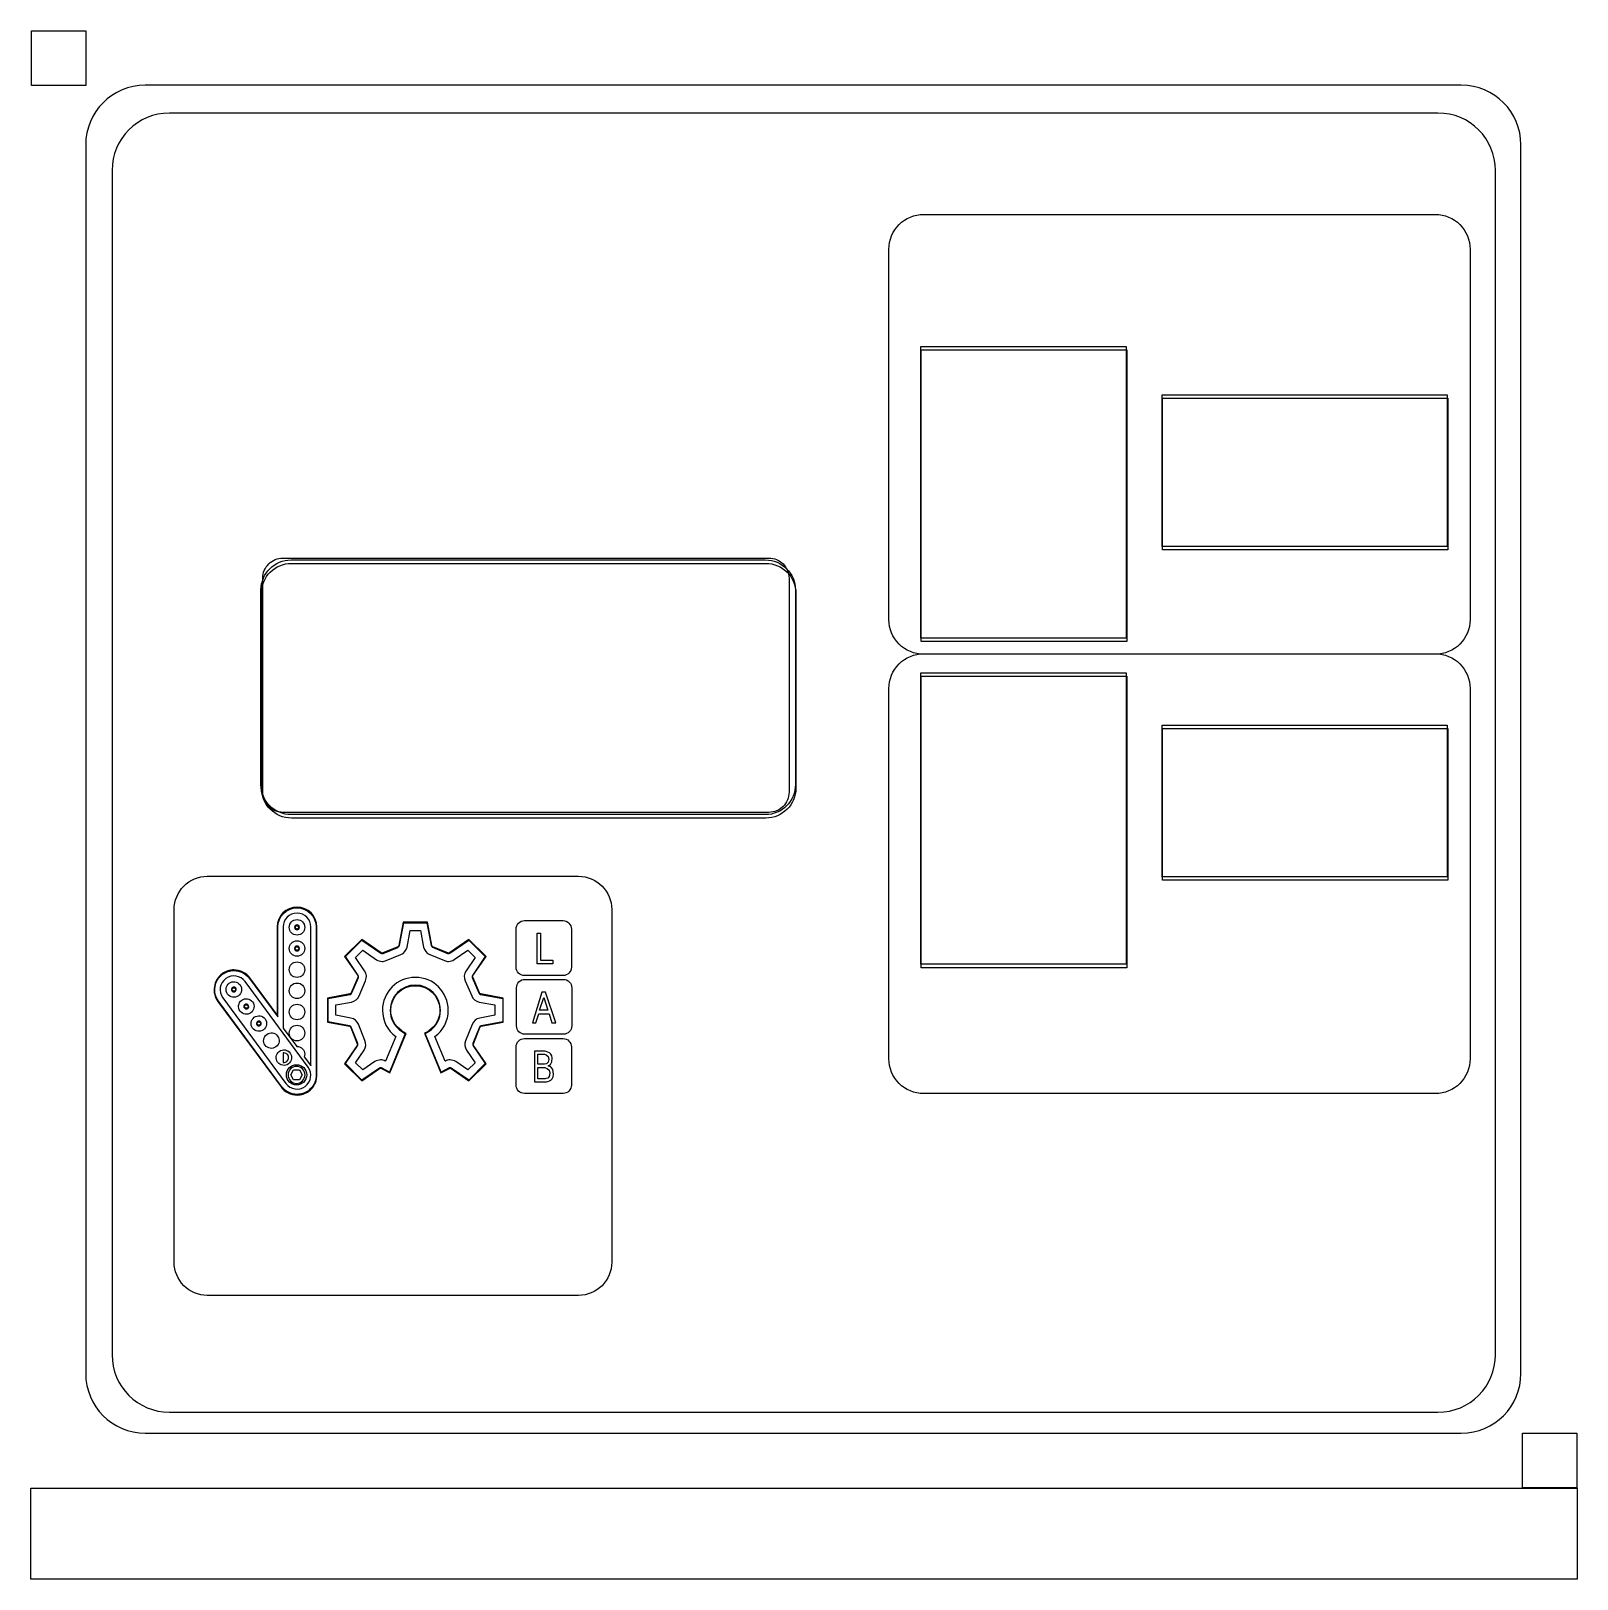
# Model space of a CAD drawing. Extents: x 0 to 85, y 5.7 to 90.8.
import ezdxf

# ---------------------------------------------------------------- set-up
doc = ezdxf.new("R2010")
doc.units = 0
doc.layers.add('fav', color=7, linetype='CONTINUOUS')

msp = doc.modelspace()

# ---------------------------------------------------------------- linework, layer by layer
at = {"layer": 'fav', "color": 7}
for points in [[(0.021209, 90.822868), (3.021214, 90.822868), (3.021214, 87.822863), (0.021209, 87.822863)], [(48.946526, 73.277305), (60.242049, 73.277305), (60.242049, 57.243529), (48.946526, 57.243529)], [(62.212646, 70.623198), (77.89254, 70.623198), (77.89254, 62.284401), (62.212646, 62.284401)], [(14.325739, 61.54081)], [(48.946526, 55.336322), (60.242049, 55.336322), (60.242049, 39.301995), (48.946526, 39.301995)], [(62.212646, 52.449051), (77.89254, 52.449051), (77.89254, 44.110254), (62.212646, 44.110254)], [(27.133611, 41.88833)], [(28.697663, 39.509775), (27.833188, 39.509775), (27.833188, 41.19875), (28.018075, 41.19875), (28.018075, 39.709654), (28.697663, 39.709654)], [(27.153603, 38.66029)], [(28.086882, 37.958518), (27.569947, 36.269204), (27.75545, 36.269204), (27.92364, 36.763879), (28.482622, 36.771295), (28.638444, 36.2692), (28.848681, 36.2692), (28.284752, 37.958514), (28.086882, 37.958514)], [(28.190764, 37.669133), (28.415841, 36.961749), (27.963214, 36.961749)], [(27.133616, 35.402269)], [(14.755136, 33.136245), (14.442205, 33.136245), (14.28569, 33.407128), (14.442205, 33.678309), (14.755136, 33.678309), (14.911651, 33.407128)], [(81.998146, 13.698914), (84.998151, 13.698914), (84.998151, 10.69891), (81.998146, 10.69891)], [(-0.000048, 10.676431), (85.000087, 10.676431), (85.000087, 5.676422), (-0.000048, 5.676422)]]:
    msp.add_lwpolyline(points, close=True, dxfattribs=at)
at = {"layer": 'fav', "color": 1}
for points in [[(78.637391, 87.835396), (6.285858, 87.835396)], [(3.007224, 84.556764), (3.007224, 16.98207)], [(81.916025, 16.98207), (81.916025, 84.556764)], [(49.077173, 80.729689), (77.209502, 80.729689)], [(47.167329, 58.448641), (47.167329, 78.819845)], [(79.119345, 78.819845), (79.119345, 58.448641)], [(13.849614, 61.831764), (40.571081, 61.831764)], [(14.300539, 61.729797), (40.372513, 61.729797)], [(12.745329, 48.948701), (12.745329, 60.727479)], [(41.675366, 60.727479), (41.675366, 48.948701)], [(12.645789, 49.374288), (12.645789, 60.075047)], [(42.027267, 60.075047), (42.027267, 49.374288)], [(49.077173, 56.568308), (77.209502, 56.568308)], [(77.209502, 56.538798), (49.077173, 56.538798)], [(47.167329, 34.287261), (47.167329, 54.658465)], [(79.119345, 54.658465), (79.119345, 34.287261)], [(40.571081, 47.844416), (13.849614, 47.844416)], [(40.372513, 47.719538), (14.300539, 47.719538)], [(9.691981, 44.326521), (30.109506, 44.326521)], [(7.872291, 23.097248), (7.872291, 42.506832)], [(31.929195, 42.506832), (31.929195, 23.097248)], [(77.209502, 32.377418), (49.077173, 32.377418)], [(30.109506, 21.277559), (9.691981, 21.277559)], [(6.285858, 13.703986), (78.637391, 13.703986)]]:
    msp.add_lwpolyline(points, dxfattribs=at)
at = {"layer": 'fav', "color": 7}
for points in [[(77.355657, 86.307504), (7.617992, 86.307504)], [(4.457868, 83.147383), (4.457868, 18.014026)], [(80.51578, 18.014026), (80.51578, 83.147383)], [(14.325739, 61.54081), (40.397713, 61.54081)], [(12.670988, 49.185301), (12.670988, 59.886059)], [(42.052467, 59.886059), (42.052467, 49.185301)], [(40.397713, 47.53055), (14.325739, 47.53055)], [(22.034234, 40.518868), (21.795998, 41.799481), (20.467797, 41.799481), (20.229858, 40.52055)], [(20.259539, 40.514811), (20.492926, 41.769207), (21.77077, 41.769207), (22.004355, 40.513327)], [(27.133611, 41.88833), (29.252318, 41.88833)], [(12.008821, 38.714908), (13.571894, 36.593446), (13.571894, 41.539797)], [(13.535585, 41.539797), (13.535585, 36.703957), (12.038106, 38.736377)], [(13.865889, 41.539837), (13.865889, 35.97722), (14.609979, 34.967491)], [(15.385727, 33.91235), (15.385727, 41.539837)], [(15.679505, 41.539797), (15.679505, 33.345512)], [(15.712747, 33.317118), (15.715814, 33.31504), (15.715814, 41.539797)], [(20.680072, 40.434555), (20.848657, 41.341195), (21.415059, 41.341195), (21.583644, 40.43505)], [(26.67389, 39.329878), (26.67389, 41.428609)], [(29.712039, 41.428609), (29.712039, 39.329878)], [(19.254063, 40.120358), (18.184972, 40.853861), (17.245882, 39.914969), (17.967019, 38.863983)], [(17.99195, 38.881), (17.28506, 39.911308), (18.188534, 40.814584), (19.236947, 40.095228)], [(18.345801, 39.121689), (17.839155, 39.860238), (18.239644, 40.260529), (18.994814, 39.742308)], [(20.164759, 40.448525), (19.344193, 40.112542)], [(19.356659, 40.08484), (20.176335, 40.420427)], [(19.529953, 39.693533), (20.338449, 40.024272)], [(21.933082, 40.021304), (22.739402, 39.691059)], [(22.082019, 40.422604), (22.901596, 40.087116)], [(22.913072, 40.115213), (22.092704, 40.450998)], [(24.296282, 38.86339), (25.017814, 39.91487), (24.078724, 40.853861), (23.009237, 40.120061)], [(23.026551, 40.095228), (24.075261, 40.814584), (24.978735, 39.911308), (24.27135, 38.880505)], [(23.270188, 39.743396), (24.024072, 40.260529), (24.424462, 39.860139), (23.91841, 39.122579)], [(15.238077, 33.836486), (11.771991, 38.540842)], [(17.971372, 38.767324), (17.608578, 37.920738)], [(17.636972, 37.909954), (17.999272, 38.755353)], [(18.035937, 37.755101), (18.392597, 38.58655)], [(23.874482, 38.578932), (24.231044, 37.746691)], [(24.261951, 38.760695), (24.624548, 37.915395)], [(24.652447, 37.927366), (24.289455, 38.773656)], [(29.252318, 38.870157), (27.133611, 38.870157)], [(27.153603, 38.66029), (29.27231, 38.66029)], [(13.776491, 32.762686), (10.310603, 37.466646)], [(10.547275, 37.641029), (14.013361, 32.936772)], [(17.538828, 37.862564), (16.300163, 37.632144), (16.300163, 36.303844), (17.510731, 36.078668)], [(17.516271, 36.108448), (16.330536, 36.329073), (16.330536, 37.607015), (17.544468, 37.832785)], [(24.718734, 37.832883), (25.93316, 37.607015), (25.933061, 36.329073), (24.748612, 36.108646)], [(24.754152, 36.078866), (25.963434, 36.303844), (25.963533, 37.632144), (24.724175, 37.862663)], [(26.693882, 36.101839), (26.693882, 38.200569)], [(29.732031, 38.200569), (29.732031, 36.101839)], [(10.281318, 37.445078), (13.747207, 32.741118)], [(17.593797, 36.529297), (16.758489, 36.684724), (16.75839, 37.251423), (17.622587, 37.411994)], [(24.640832, 37.412093), (25.505227, 37.251423), (25.505128, 36.684724), (24.670315, 36.529594)], [(17.578106, 36.020198), (17.941098, 35.113162)], [(17.968899, 35.125331), (17.606302, 36.031476)], [(18.361433, 35.295875), (18.004574, 36.187873)], [(19.262473, 33.75993), (19.722718, 33.514275), (20.552782, 35.520181), (20.619365, 35.682137), (20.470072, 35.773256)], [(20.376183, 35.805707), (20.387363, 35.798485), (20.394288, 35.792054)], [(20.413976, 35.815106), (20.403885, 35.823812), (20.392804, 35.831034)], [(21.79956, 35.777016), (21.6379, 35.696186), (22.540978, 33.514275), (23.00429, 33.761711)], [(21.87109, 35.831232), (21.859712, 35.823911), (21.849621, 35.815106)], [(21.869408, 35.792054), (21.8794, 35.800859), (21.887513, 35.805806)], [(24.255283, 36.178078), (23.898029, 35.285883)], [(24.657097, 36.030487), (24.294402, 35.124342)], [(24.322499, 35.113162), (24.685591, 36.020297)], [(17.932787, 35.022538), (17.245684, 34.02102), (18.185071, 33.081929), (19.170067, 33.757952)], [(19.152853, 33.782883), (18.188732, 33.121009), (17.284961, 34.024581), (17.957818, 35.005323)], [(20.454144, 35.747335), (20.581473, 35.66977), (20.524783, 35.531756), (19.707482, 33.556718), (19.276917, 33.786742)], [(20.052527, 35.509971), (19.492556, 34.156739), (19.478507, 34.164258)], [(22.989549, 33.788127), (22.556214, 33.556718), (21.676782, 35.681741), (21.813114, 35.749908)], [(22.782637, 34.162774), (22.771259, 34.156739), (22.210991, 35.509872)], [(23.093431, 33.75815), (24.078724, 33.081929), (25.017913, 34.021119), (24.330315, 35.02323)], [(24.305285, 35.006115), (24.978735, 34.02468), (24.075261, 33.121009), (23.110646, 33.783081)], [(26.673894, 32.843818), (26.673894, 34.942548)], [(27.133616, 35.402269), (29.252322, 35.402269)], [(29.27231, 35.642118), (27.153603, 35.642118)], [(29.712044, 34.942548), (29.712044, 32.843818)], [(13.865889, 34.61176), (13.865889, 34.095716)], [(15.027682, 34.400692), (15.371085, 33.934412)], [(17.839056, 34.07581), (18.310778, 34.763309)], [(18.910818, 34.135863), (18.239743, 33.675222), (17.839056, 34.07581)], [(23.952542, 34.763605), (24.424462, 34.075711), (24.024072, 33.675222), (23.3527, 34.135962)], [(27.683722, 34.713453), (27.683722, 33.024139), (28.272385, 33.024139)], [(28.190764, 34.713453), (27.683722, 34.713453)], [(27.869225, 34.547737), (28.190764, 34.547737)], [(28.190764, 33.998648), (27.869225, 33.998648), (27.869225, 34.547737)], [(15.679505, 33.345512), (15.676438, 33.319492)], [(27.869225, 33.803251), (28.242705, 33.803251)], [(28.272385, 33.194801), (27.869225, 33.194801), (27.869225, 33.803251)], [(29.252322, 32.384097), (27.133616, 32.384097)], [(7.617992, 14.853902), (77.355657, 14.853902)]]:
    msp.add_lwpolyline(points, dxfattribs=at)
at = {"layer": 'fav', "color": 1}
for points in [[(49.077173, 80.729689)], [(48.921326, 73.466293), (60.216849, 73.466293), (60.216849, 57.432517), (48.921326, 57.432517)], [(62.187446, 70.812186), (77.867341, 70.812186), (77.867341, 62.473389), (62.187446, 62.473389)], [(13.849614, 61.831764)], [(14.300539, 61.729797)], [(49.077173, 56.568308)], [(48.921326, 55.525309), (60.216849, 55.525309), (60.216849, 39.490983), (48.921326, 39.490983)], [(62.187446, 52.638039), (77.867341, 52.638039), (77.867341, 44.299242), (62.187446, 44.299242)], [(9.691981, 44.326521)]]:
    msp.add_lwpolyline(points, close=True, dxfattribs=at)
for points in [[(6.285858, 87.835396), (4.469563, 87.835396), (3.007224, 86.373058), (3.007224, 84.556764)], [(81.916025, 84.556764), (81.916025, 86.373058), (80.453686, 87.835396), (78.637391, 87.835396)], [(47.167329, 78.819845), (47.167329, 79.326367), (47.368544, 79.812143), (47.726709, 80.170308)], [(47.726709, 80.170308), (48.084875, 80.528473), (48.570651, 80.729689), (49.077173, 80.729689)], [(77.209502, 80.729689), (77.716024, 80.729689), (78.2018, 80.528473), (78.559965, 80.170308)], [(78.559965, 80.170308), (78.91813, 79.812143), (79.119345, 79.326367), (79.119345, 78.819845)], [(12.645789, 60.075047), (12.645789, 60.991788), (13.38381, 61.729797), (14.300539, 61.729797)], [(12.745329, 60.727479), (12.745329, 61.020354), (12.861673, 61.301233), (13.068766, 61.508327)], [(13.068766, 61.508327), (13.27586, 61.71542), (13.556739, 61.831764), (13.849614, 61.831764)], [(40.372513, 61.729797), (41.289255, 61.729797), (42.027267, 60.991788), (42.027267, 60.075047)], [(40.571081, 61.831764), (40.863956, 61.831764), (41.144835, 61.71542), (41.351929, 61.508327)], [(41.351929, 61.508327), (41.559022, 61.301233), (41.675366, 61.020354), (41.675366, 60.727479)], [(47.726709, 57.098178), (47.368544, 57.456343), (47.167329, 57.942119), (47.167329, 58.448641)], [(79.119345, 58.448641), (79.119345, 57.942119), (78.91813, 57.456343), (78.559965, 57.098178)], [(49.077173, 56.538798), (48.570651, 56.538798), (48.084875, 56.740013), (47.726709, 57.098178)], [(78.559965, 57.098178), (78.2018, 56.740013), (77.716024, 56.538798), (77.209502, 56.538798)], [(47.726709, 56.008928), (48.084875, 56.367093), (48.570651, 56.568308), (49.077173, 56.568308)], [(77.209502, 56.568308), (77.716024, 56.568308), (78.2018, 56.367093), (78.559965, 56.008928)], [(47.167329, 54.658465), (47.167329, 55.164987), (47.368544, 55.650763), (47.726709, 56.008928)], [(78.559965, 56.008928), (78.91813, 55.650763), (79.119345, 55.164987), (79.119345, 54.658465)], [(14.300539, 47.719538), (13.383801, 47.719538), (12.645789, 48.457547), (12.645789, 49.374288)], [(13.068766, 48.167853), (12.861673, 48.374947), (12.745329, 48.655826), (12.745329, 48.948701)], [(42.027267, 49.374288), (42.027267, 48.457547), (41.289255, 47.719538), (40.372513, 47.719538)], [(41.675366, 48.948701), (41.675366, 48.655826), (41.559022, 48.374947), (41.351929, 48.167853)], [(13.849614, 47.844416), (13.556739, 47.844416), (13.27586, 47.96076), (13.068766, 48.167853)], [(41.351929, 48.167853), (41.144835, 47.96076), (40.863956, 47.844416), (40.571081, 47.844416)], [(8.405266, 43.793547), (8.746524, 44.134805), (9.209369, 44.326521), (9.691981, 44.326521)], [(30.109506, 44.326521), (30.592118, 44.326521), (31.054963, 44.134805), (31.396221, 43.793547)], [(7.872291, 42.506832), (7.872291, 42.989444), (8.064008, 43.452289), (8.405266, 43.793547)], [(31.396221, 43.793547), (31.737479, 43.452289), (31.929195, 42.989444), (31.929195, 42.506832)], [(47.726709, 32.936798), (47.368544, 33.294963), (47.167329, 33.780739), (47.167329, 34.287261)], [(79.119345, 34.287261), (79.119345, 33.780739), (78.91813, 33.294963), (78.559965, 32.936798)], [(49.077173, 32.377418), (48.570651, 32.377418), (48.084875, 32.578633), (47.726709, 32.936798)], [(78.559965, 32.936798), (78.2018, 32.578633), (77.716024, 32.377418), (77.209502, 32.377418)], [(8.405266, 21.810534), (8.064008, 22.151792), (7.872291, 22.614637), (7.872291, 23.097248)], [(31.929195, 23.097248), (31.929195, 22.614637), (31.737479, 22.151792), (31.396221, 21.810534)], [(9.691981, 21.277559), (9.209369, 21.277559), (8.746524, 21.469276), (8.405266, 21.810534)], [(31.396221, 21.810534), (31.054963, 21.469276), (30.592118, 21.277559), (30.109506, 21.277559)], [(3.007224, 16.98207), (3.007224, 15.165772), (4.469563, 13.703986), (6.285858, 13.703986)], [(78.637391, 13.703986), (80.453686, 13.703986), (81.916025, 15.165772), (81.916025, 16.98207)]]:
    msp.add_open_spline(points, degree=3, dxfattribs=at)
at = {"layer": 'fav', "color": 7}
for points in [[(7.617992, 86.307504), (5.867316, 86.307504), (4.457868, 84.898058), (4.457868, 83.147383)], [(80.51578, 83.147383), (80.51578, 84.898058), (79.106332, 86.307504), (77.355657, 86.307504)], [(12.670988, 59.886059), (12.670988, 60.8028), (13.409009, 61.54081), (14.325739, 61.54081)], [(40.397713, 61.54081), (41.314454, 61.54081), (42.052467, 60.8028), (42.052467, 59.886059)], [(14.325739, 47.53055), (13.409001, 47.53055), (12.670988, 48.26856), (12.670988, 49.185301)], [(42.052467, 49.185301), (42.052467, 48.26856), (41.314454, 47.53055), (40.397713, 47.53055)], [(14.625749, 42.629862), (14.02462, 42.629862), (13.535585, 42.140926), (13.535585, 41.539797)], [(13.571894, 41.539797), (13.571894, 42.120842), (14.044704, 42.593553), (14.625749, 42.593553)], [(15.715814, 41.539797), (15.715814, 42.140926), (15.226877, 42.629862), (14.625749, 42.629862)], [(14.625749, 42.593553), (15.206794, 42.593553), (15.679505, 42.120842), (15.679505, 41.539797)], [(14.625808, 42.299558), (14.206126, 42.299558), (13.865889, 41.95942), (13.865889, 41.539837)], [(14.199498, 41.520544), (14.199498, 41.756108), (14.390343, 41.946855), (14.625808, 41.946855)], [(15.385727, 41.539837), (15.385727, 41.95942), (15.04549, 42.299558), (14.625808, 42.299558)], [(14.625808, 41.946855), (14.861273, 41.946855), (15.052119, 41.756108), (15.052119, 41.520544)], [(26.67389, 41.428609), (26.67389, 41.550534), (26.722324, 41.667466), (26.808539, 41.753681)], [(26.808539, 41.753681), (26.894753, 41.839895), (27.011685, 41.88833), (27.133611, 41.88833)], [(29.252318, 41.88833), (29.374243, 41.88833), (29.491175, 41.839895), (29.57739, 41.753681)], [(29.57739, 41.753681), (29.663604, 41.667466), (29.712039, 41.550534), (29.712039, 41.428609)], [(14.625808, 41.094333), (14.390343, 41.094333), (14.199498, 41.285079), (14.199498, 41.520544)], [(14.625808, 41.652939), (14.552794, 41.652939), (14.493334, 41.593578), (14.493334, 41.520564)], [(14.493334, 41.520564), (14.493334, 41.44755), (14.552794, 41.388189), (14.625808, 41.388189)], [(14.529742, 41.520564), (14.529742, 41.573494), (14.572878, 41.61663), (14.625808, 41.61663)], [(14.625808, 41.424498), (14.572878, 41.424498), (14.529742, 41.467535), (14.529742, 41.520564)], [(14.758183, 41.520564), (14.758183, 41.593578), (14.698822, 41.652939), (14.625808, 41.652939)], [(14.625808, 41.61663), (14.678738, 41.61663), (14.721874, 41.573494), (14.721874, 41.520564)], [(14.721874, 41.520564), (14.721874, 41.467535), (14.678738, 41.424498), (14.625808, 41.424498)], [(14.625808, 41.388189), (14.698822, 41.388189), (14.758183, 41.44755), (14.758183, 41.520564)], [(15.052119, 41.520544), (15.052119, 41.285079), (14.861273, 41.094333), (14.625808, 41.094333)], [(14.199498, 40.357366), (14.199498, 40.592831), (14.390343, 40.783776), (14.625808, 40.783776)], [(14.625808, 39.931056), (14.390343, 39.931056), (14.199498, 40.122), (14.199498, 40.357366)], [(14.625808, 40.489781), (14.552794, 40.489781), (14.493334, 40.43042), (14.493334, 40.357406)], [(14.493334, 40.357406), (14.493334, 40.284392), (14.552794, 40.225031), (14.625808, 40.225031)], [(14.529742, 40.357406), (14.529742, 40.410336), (14.572878, 40.453472), (14.625808, 40.453472)], [(14.625808, 40.26134), (14.572878, 40.26134), (14.529742, 40.304377), (14.529742, 40.357406)], [(14.625808, 40.783776), (14.861273, 40.783776), (15.052119, 40.592831), (15.052119, 40.357366)], [(14.758183, 40.357406), (14.758183, 40.43042), (14.698822, 40.489781), (14.625808, 40.489781)], [(14.625808, 40.453472), (14.678738, 40.453472), (14.721874, 40.410336), (14.721874, 40.357406)], [(14.721874, 40.357406), (14.721874, 40.304377), (14.678738, 40.26134), (14.625808, 40.26134)], [(14.625808, 40.225031), (14.698822, 40.225031), (14.758183, 40.284392), (14.758183, 40.357406)], [(15.052119, 40.357366), (15.052119, 40.122), (14.861273, 39.931056), (14.625808, 39.931056)], [(19.236947, 40.095228), (19.255448, 40.082565), (19.281369, 40.075244), (19.307587, 40.075244)], [(19.307587, 40.105419), (19.287602, 40.105419), (19.267716, 40.110959), (19.254063, 40.120358)], [(19.344193, 40.112542), (19.334102, 40.107991), (19.321042, 40.105419), (19.307587, 40.105419)], [(19.307587, 40.075244), (19.325593, 40.075244), (19.342709, 40.078607), (19.356659, 40.08484)], [(20.229858, 40.52055), (20.224318, 40.491661), (20.198496, 40.461189), (20.164759, 40.448525)], [(20.176335, 40.420427), (20.217986, 40.436158), (20.251723, 40.474149), (20.259539, 40.514811)], [(20.338449, 40.024272), (20.509013, 40.087986), (20.644653, 40.249745), (20.680072, 40.434555)], [(21.583644, 40.43505), (21.619063, 40.249151), (21.756187, 40.086997), (21.933082, 40.021304)], [(22.004355, 40.513327), (22.011577, 40.475336), (22.044918, 40.436356), (22.082019, 40.422604)], [(22.092704, 40.450998), (22.065101, 40.461189), (22.039477, 40.491463), (22.034234, 40.518868)], [(22.901596, 40.087116), (22.920196, 40.078904), (22.937312, 40.075244), (22.95601, 40.075244)], [(22.95601, 40.105419), (22.942555, 40.105419), (22.929496, 40.10809), (22.913072, 40.115213)], [(23.009237, 40.120061), (22.99598, 40.110959), (22.975995, 40.105419), (22.95601, 40.105419)], [(22.95601, 40.075244), (22.982525, 40.075244), (23.008248, 40.082565), (23.026551, 40.095228)], [(11.15897, 39.181188), (10.925583, 39.181188), (10.702583, 39.107977), (10.514112, 38.969468)], [(12.038106, 38.736377), (11.833508, 39.014879), (11.504847, 39.181188), (11.15897, 39.181188)], [(14.199498, 39.194287), (14.199498, 39.429752), (14.390343, 39.620697), (14.625808, 39.620697)], [(14.625808, 38.767977), (14.390343, 38.767977), (14.199498, 38.95902), (14.199498, 39.194287)], [(14.625808, 39.620697), (14.861273, 39.620697), (15.052119, 39.429752), (15.052119, 39.194287)], [(15.052119, 39.194287), (15.052119, 38.95902), (14.861273, 38.767977), (14.625808, 38.767977)], [(18.994814, 39.742308), (19.084647, 39.680869), (19.195652, 39.647231), (19.307646, 39.647231)], [(19.307646, 39.647231), (19.384816, 39.647231), (19.46149, 39.663259), (19.529953, 39.693533)], [(22.739402, 39.691059), (22.80272, 39.662962), (22.8789, 39.647231), (22.95607, 39.647231)], [(22.95607, 39.647231), (23.069152, 39.647231), (23.180751, 39.681364), (23.270188, 39.743396)], [(26.808539, 39.004806), (26.722324, 39.091021), (26.67389, 39.207953), (26.67389, 39.329878)], [(29.712039, 39.329878), (29.712039, 39.207953), (29.663604, 39.091021), (29.57739, 39.004806)], [(10.514112, 38.969468), (10.279439, 38.797024), (10.125991, 38.543652), (10.081965, 38.255751)], [(10.117878, 38.250211), (10.16042, 38.528515), (10.308822, 38.773576), (10.535581, 38.940183)], [(10.709726, 38.703293), (10.371567, 38.454769), (10.298751, 37.979188), (10.547275, 37.641029)], [(10.535581, 38.940183), (10.717819, 39.074042), (10.933399, 39.14478), (11.15897, 39.14478)], [(10.807375, 37.850375), (10.667976, 38.040132), (10.708737, 38.30696), (10.898494, 38.446359)], [(11.771991, 38.540842), (11.523565, 38.879002), (11.047886, 38.951818), (10.709726, 38.703293)], [(10.898494, 38.446359), (11.088251, 38.585758), (11.355079, 38.544997), (11.494478, 38.35524)], [(11.15897, 39.14478), (11.49337, 39.14478), (11.81105, 38.98411), (12.008821, 38.714908)], [(11.494478, 38.35524), (11.633878, 38.165483), (11.593116, 37.898655), (11.403359, 37.759256)], [(14.199498, 38.031307), (14.199498, 38.266674), (14.390343, 38.457519), (14.625808, 38.457519)], [(14.625808, 38.457519), (14.861273, 38.457519), (15.052119, 38.266674), (15.052119, 38.031307)], [(17.967019, 38.863983), (17.983739, 38.839348), (17.986806, 38.800368), (17.971372, 38.767324)], [(17.999272, 38.755353), (18.018069, 38.795817), (18.015398, 38.84667), (17.99195, 38.881)], [(18.392597, 38.58655), (18.470459, 38.752662), (18.452849, 38.964481), (18.345801, 39.121689)], [(21.131808, 38.769777), (20.134446, 38.769777), (19.32308, 37.958313), (19.32308, 36.961049)], [(21.131848, 38.341805), (20.370445, 38.341805), (19.751112, 37.722472), (19.751112, 36.961069)], [(22.940438, 36.961049), (22.940438, 37.958313), (22.129073, 38.769777), (21.131808, 38.769777)], [(22.512584, 36.961069), (22.512584, 37.722472), (21.893053, 38.341805), (21.131848, 38.341805)], [(23.91841, 39.122579), (23.810472, 38.96557), (23.793257, 38.752167), (23.874482, 38.578932)], [(24.27135, 38.880505), (24.248793, 38.847659), (24.244934, 38.797301), (24.261951, 38.760695)], [(24.289455, 38.773656), (24.276989, 38.80017), (24.279858, 38.839546), (24.296282, 38.86339)], [(26.693882, 38.200569), (26.693882, 38.322495), (26.742316, 38.439427), (26.828531, 38.525641)], [(27.133611, 38.870157), (27.011685, 38.870157), (26.894753, 38.918592), (26.808539, 39.004806)], [(26.828531, 38.525641), (26.914745, 38.611856), (27.031677, 38.66029), (27.153603, 38.66029)], [(29.57739, 39.004806), (29.491175, 38.918592), (29.374243, 38.870157), (29.252318, 38.870157)], [(29.27231, 38.66029), (29.394235, 38.66029), (29.511167, 38.611856), (29.597382, 38.525641)], [(29.597382, 38.525641), (29.683596, 38.439427), (29.732031, 38.322495), (29.732031, 38.200569)], [(10.081965, 38.255751), (10.037939, 37.967949), (10.108677, 37.680148), (10.281318, 37.445078)], [(10.310603, 37.466646), (10.143799, 37.693702), (10.075336, 37.972006), (10.117878, 38.250211)], [(11.403359, 37.759256), (11.213602, 37.619857), (10.946775, 37.660618), (10.807375, 37.850375)], [(11.072363, 38.209489), (11.013595, 38.166255), (11.00103, 38.083248), (11.044166, 38.024382)], [(11.073451, 38.045851), (11.042088, 38.088591), (11.051289, 38.148842), (11.09393, 38.180204)], [(11.044166, 38.024382), (11.079981, 37.975607), (11.130932, 37.970363), (11.151214, 37.970363)], [(11.150521, 38.235212), (11.121929, 38.235212), (11.095612, 38.226506), (11.072363, 38.209489)], [(11.151214, 38.006673), (11.136472, 38.006673), (11.099372, 38.010531), (11.073451, 38.045851)], [(11.09393, 38.180204), (11.110749, 38.192571), (11.129844, 38.198903), (11.150521, 38.198903)], [(11.25747, 38.181095), (11.221754, 38.229969), (11.170803, 38.235212), (11.150521, 38.235212)], [(11.150521, 38.198903), (11.165262, 38.198903), (11.202264, 38.195045), (11.228284, 38.159626)], [(11.207706, 38.02547), (11.190887, 38.013004), (11.171792, 38.006673), (11.151214, 38.006673)], [(11.151214, 37.970363), (11.179707, 37.970363), (11.206024, 37.97907), (11.229273, 37.996185)], [(11.245795, 38.088294), (11.243025, 38.070387), (11.23422, 38.044861), (11.207706, 38.02547)], [(11.228284, 38.159626), (11.247774, 38.13321), (11.248566, 38.106201), (11.245795, 38.088294)], [(11.229273, 37.996185), (11.26578, 38.022997), (11.277949, 38.058119), (11.281709, 38.082852)], [(11.281709, 38.082852), (11.285468, 38.107586), (11.28438, 38.144687), (11.25747, 38.181095)], [(11.496061, 36.913066), (11.356563, 37.102823), (11.397423, 37.36965), (11.58718, 37.50905)], [(11.58718, 37.50905), (11.776938, 37.648449), (12.043765, 37.607688), (12.183164, 37.417931)], [(14.625808, 37.604997), (14.390343, 37.604997), (14.199498, 37.795743), (14.199498, 38.031307)], [(15.052119, 38.031307), (15.052119, 37.795743), (14.861273, 37.604997), (14.625808, 37.604997)], [(17.608578, 37.920738), (17.59809, 37.893432), (17.567421, 37.867807), (17.538828, 37.862564)], [(17.544468, 37.832785), (17.583547, 37.840106), (17.622428, 37.872556), (17.636972, 37.909954)], [(17.622587, 37.411994), (17.806012, 37.445929), (17.968364, 37.580679), (18.035937, 37.755101)], [(19.781287, 36.961069), (19.781287, 37.705752), (20.387066, 38.311531), (21.131848, 38.311531)], [(21.131848, 38.311531), (21.876333, 38.311531), (22.482112, 37.705752), (22.482112, 36.961069)], [(24.231044, 37.746691), (24.296935, 37.5787), (24.458495, 37.44583), (24.640832, 37.412093)], [(24.624548, 37.915395), (24.640971, 37.873744), (24.678764, 37.840205), (24.718734, 37.832883)], [(24.724175, 37.862663), (24.696078, 37.867807), (24.665705, 37.893531), (24.652447, 37.927366)], [(12.091946, 36.821947), (11.902288, 36.682547), (11.635461, 36.723308), (11.496061, 36.913066)], [(11.708712, 37.185453), (11.703271, 37.15043), (11.711878, 37.115506), (11.732852, 37.087013)], [(11.761049, 37.27212), (11.732654, 37.251245), (11.714054, 37.220476), (11.708712, 37.185453)], [(11.762137, 37.108581), (11.730774, 37.151222), (11.739975, 37.211572), (11.782616, 37.242836)], [(11.732852, 37.087013), (11.768568, 37.038337), (11.819618, 37.032995), (11.839801, 37.032995)], [(11.839207, 37.297942), (11.810615, 37.297942), (11.784298, 37.289236), (11.761049, 37.27212)], [(11.839801, 37.069403), (11.825059, 37.069403), (11.788058, 37.073162), (11.762137, 37.108581)], [(11.782616, 37.242836), (11.799435, 37.255301), (11.81853, 37.261534), (11.839207, 37.261534)], [(11.946156, 37.243924), (11.910341, 37.2926), (11.85939, 37.297942), (11.839207, 37.297942)], [(11.839207, 37.261534), (11.85385, 37.261534), (11.89095, 37.257676), (11.916871, 37.222356)], [(11.896392, 37.088101), (11.879573, 37.075734), (11.860478, 37.069403), (11.839801, 37.069403)], [(11.839801, 37.032995), (11.868393, 37.032995), (11.89471, 37.041701), (11.917959, 37.058817)], [(11.916871, 37.222356), (11.948233, 37.179715), (11.939032, 37.119365), (11.896392, 37.088101)], [(11.917959, 37.058817), (11.946354, 37.079692), (11.964953, 37.110461), (11.970296, 37.145484)], [(11.970296, 37.145484), (11.975737, 37.180507), (11.96713, 37.215431), (11.946156, 37.243924)], [(12.183164, 37.417931), (12.322564, 37.228173), (12.281703, 36.961346), (12.091946, 36.821947)], [(12.275767, 36.57174), (12.465525, 36.711139), (12.732352, 36.670378), (12.871751, 36.480621)], [(14.199498, 36.868129), (14.199498, 37.103595), (14.390343, 37.294539), (14.625808, 37.294539)], [(14.625808, 36.441918), (14.390343, 36.441918), (14.199498, 36.632664), (14.199498, 36.868129)], [(14.625808, 37.294539), (14.861273, 37.294539), (15.052119, 37.103595), (15.052119, 36.868129)], [(15.052119, 36.868129), (15.052119, 36.632664), (14.861273, 36.441918), (14.625808, 36.441918)], [(19.32308, 36.961049), (19.32308, 36.386039), (19.593964, 35.850801), (20.052527, 35.509971)], [(19.751112, 36.961069), (19.751112, 36.493997), (19.984797, 36.062047), (20.376183, 35.805707)], [(20.392804, 35.831034), (20.009827, 36.081834), (19.781287, 36.504286), (19.781287, 36.961069)], [(22.482112, 36.961069), (22.482112, 36.504286), (22.25377, 36.081933), (21.87109, 35.831232)], [(21.887513, 35.805806), (22.2789, 36.062245), (22.512584, 36.494096), (22.512584, 36.961069)], [(22.210991, 35.509872), (22.669653, 35.850801), (22.940438, 36.386138), (22.940438, 36.961049)], [(12.184648, 35.975756), (12.045249, 36.165513), (12.086109, 36.43244), (12.275767, 36.57174)], [(12.780632, 35.884637), (12.590875, 35.745238), (12.324048, 35.785999), (12.184648, 35.975756)], [(12.397358, 36.248203), (12.393599, 36.223469), (12.394687, 36.18627), (12.421597, 36.149763)], [(12.449794, 36.33487), (12.413287, 36.30796), (12.401118, 36.272937), (12.397358, 36.248203)], [(12.421597, 36.149763), (12.457313, 36.101087), (12.508264, 36.095744), (12.528546, 36.095744)], [(12.450783, 36.17143), (12.431392, 36.197845), (12.430601, 36.224855), (12.433272, 36.242762)], [(12.433272, 36.242762), (12.436042, 36.260669), (12.444847, 36.286095), (12.471362, 36.305585)], [(12.527854, 36.360692), (12.49936, 36.360692), (12.473044, 36.351887), (12.449794, 36.33487)], [(12.528546, 36.132153), (12.513805, 36.132153), (12.476803, 36.135912), (12.450783, 36.17143)], [(12.471362, 36.305585), (12.488181, 36.318051), (12.507275, 36.324284), (12.527854, 36.324284)], [(12.634901, 36.306476), (12.599087, 36.35535), (12.548135, 36.360692), (12.527854, 36.360692)], [(12.527854, 36.324284), (12.542595, 36.324284), (12.579597, 36.320525), (12.605616, 36.285106)], [(12.585038, 36.150851), (12.568219, 36.138484), (12.549125, 36.132153), (12.528546, 36.132153)], [(12.528546, 36.095744), (12.557039, 36.095744), (12.583356, 36.104451), (12.606606, 36.121665)], [(12.623128, 36.213675), (12.620358, 36.195768), (12.611553, 36.170341), (12.585038, 36.150851)], [(12.605616, 36.285106), (12.625107, 36.258591), (12.625898, 36.231681), (12.623128, 36.213675)], [(12.606606, 36.121665), (12.643113, 36.148378), (12.655282, 36.1835), (12.659041, 36.208233)], [(12.659041, 36.208233), (12.662801, 36.23267), (12.661713, 36.269969), (12.634901, 36.306476)], [(12.871751, 36.480621), (13.011151, 36.290864), (12.97039, 36.024036), (12.780632, 35.884637)], [(12.964453, 35.634431), (13.154211, 35.77383), (13.421038, 35.733069), (13.560437, 35.543312)], [(14.199498, 35.70505), (14.199498, 35.940516), (14.390343, 36.131361), (14.625808, 36.131361)], [(14.625808, 36.131361), (14.861273, 36.131361), (15.052119, 35.940516), (15.052119, 35.70505)], [(17.510731, 36.078668), (17.538631, 36.073524), (17.568212, 36.047801), (17.578106, 36.020198)], [(17.606302, 36.031476), (17.593045, 36.068379), (17.555054, 36.101127), (17.516271, 36.108448)], [(18.004574, 36.187873), (17.942839, 36.358436), (17.778211, 36.495362), (17.593797, 36.529297)], [(20.394288, 35.792054), (20.424265, 35.76643), (20.447713, 35.751392), (20.454144, 35.747335)], [(20.470072, 35.773256), (20.457804, 35.780775), (20.436731, 35.795517), (20.413976, 35.815106)], [(21.849621, 35.815106), (21.833099, 35.800859), (21.814499, 35.78681), (21.79956, 35.777016)], [(21.813114, 35.749908), (21.832307, 35.762175), (21.851501, 35.776917), (21.869408, 35.792054)], [(24.670315, 36.529594), (24.483922, 36.495659), (24.321075, 36.357843), (24.255283, 36.178078)], [(24.748612, 36.108646), (24.709335, 36.101522), (24.67075, 36.068577), (24.657097, 36.030487)], [(24.685591, 36.020297), (24.695484, 36.047801), (24.725263, 36.073623), (24.754152, 36.078866)], [(26.828531, 35.776767), (26.742316, 35.862982), (26.693882, 35.979913), (26.693882, 36.101839)], [(27.153603, 35.642118), (27.031677, 35.642118), (26.914745, 35.690553), (26.828531, 35.776767)], [(29.597382, 35.776767), (29.511167, 35.690553), (29.394235, 35.642118), (29.27231, 35.642118)], [(29.732031, 36.101839), (29.732031, 35.979913), (29.683596, 35.862982), (29.597382, 35.776767)], [(12.873334, 35.038447), (12.733935, 35.228204), (12.774696, 35.495031), (12.964453, 35.634431)], [(13.469318, 34.947328), (13.279561, 34.807928), (13.012734, 34.84869), (12.873334, 35.038447)], [(13.560437, 35.543312), (13.699837, 35.353554), (13.659076, 35.086727), (13.469318, 34.947328)], [(14.625808, 35.278839), (14.390343, 35.278839), (14.199498, 35.469684), (14.199498, 35.70505)], [(14.609979, 34.967491), (14.615222, 34.967688), (14.620466, 34.968282), (14.625808, 34.968282)], [(15.052119, 35.70505), (15.052119, 35.469684), (14.861273, 35.278839), (14.625808, 35.278839)], [(14.625808, 34.968282), (14.861273, 34.968282), (15.052119, 34.777437), (15.052119, 34.54207)], [(17.941098, 35.113162), (17.953069, 35.086252), (17.949606, 35.046777), (17.932787, 35.022538)], [(17.957818, 35.005323), (17.980474, 35.038071), (17.985124, 35.088725), (17.968899, 35.125331)], [(18.310778, 34.763309), (18.416243, 34.91557), (18.436129, 35.124619), (18.361433, 35.295875)], [(23.898029, 35.285883), (23.826994, 35.124025), (23.848858, 34.91458), (23.952542, 34.763605)], [(24.294402, 35.124342), (24.278473, 35.088725), (24.282925, 35.038565), (24.305285, 35.006115)], [(24.330315, 35.02323), (24.31409, 35.046876), (24.310627, 35.08645), (24.322499, 35.113162)], [(26.673894, 34.942548), (26.673894, 35.064474), (26.722329, 35.181406), (26.808544, 35.26762)], [(26.808544, 35.26762), (26.894758, 35.353834), (27.01169, 35.402269), (27.133616, 35.402269)], [(29.252322, 35.402269), (29.374248, 35.402269), (29.49118, 35.353834), (29.577394, 35.26762)], [(29.577394, 35.26762), (29.663609, 35.181406), (29.712044, 35.064474), (29.712044, 34.942548)], [(13.56202, 34.101137), (13.422621, 34.290894), (13.463382, 34.557722), (13.653139, 34.697121)], [(14.158004, 34.010018), (13.968247, 33.870619), (13.70142, 33.91138), (13.56202, 34.101137)], [(13.653139, 34.697121), (13.842897, 34.836521), (14.109724, 34.795858), (14.249123, 34.606002)], [(13.905166, 34.614728), (13.891909, 34.614728), (13.878751, 34.613541), (13.865889, 34.61176)], [(13.865889, 34.095716), (13.878948, 34.093737), (13.892305, 34.092451), (13.905859, 34.092451)], [(14.115997, 34.508175), (14.066232, 34.575946), (13.98936, 34.614728), (13.905166, 34.614728)], [(13.905859, 34.092451), (13.961658, 34.092451), (14.014984, 34.109863), (14.060098, 34.143006)], [(14.060098, 34.143006), (14.176248, 34.228387), (14.201278, 34.392125), (14.115997, 34.508175)], [(14.249123, 34.606002), (14.388523, 34.416245), (14.347663, 34.149417), (14.158004, 34.010018)], [(15.052119, 34.54207), (15.052119, 34.492405), (15.043215, 34.444916), (15.027682, 34.400692)], [(19.21811, 34.229753), (19.108095, 34.229753), (18.998969, 34.19651), (18.910818, 34.135863)], [(19.478507, 34.164258), (19.401041, 34.206701), (19.310515, 34.229753), (19.21811, 34.229753)], [(23.045507, 34.229753), (22.952706, 34.229753), (22.861884, 34.206503), (22.782637, 34.162774)], [(23.3527, 34.135962), (23.264747, 34.19651), (23.155522, 34.229753), (23.045507, 34.229753)], [(28.658231, 34.339973), (28.634061, 34.697276), (28.190764, 34.713453), (28.190764, 34.713453)], [(28.190764, 34.547737), (28.190764, 34.547737), (28.469527, 34.537032), (28.475202, 34.255879)], [(28.475202, 34.255879), (28.480877, 33.974724), (28.190764, 33.998648), (28.190764, 33.998648)], [(28.433155, 33.899713), (28.433155, 33.899713), (28.682402, 33.98267), (28.658231, 34.339973)], [(14.042844, 33.408098), (14.042844, 33.716478), (14.292853, 33.966487), (14.601233, 33.966487)], [(14.601233, 32.84961), (14.292853, 32.84961), (14.042844, 33.099619), (14.042844, 33.408098)], [(14.598621, 33.8742), (14.340797, 33.8742), (14.131747, 33.665151), (14.131747, 33.407128)], [(14.131747, 33.407128), (14.131747, 33.149403), (14.340797, 32.940354), (14.598621, 32.940354)], [(15.065594, 33.407128), (15.065594, 33.665151), (14.856544, 33.8742), (14.598621, 33.8742)], [(14.598621, 32.940354), (14.856544, 32.940354), (15.065594, 33.149403), (15.065594, 33.407128)], [(14.601233, 33.966487), (14.909613, 33.966487), (15.15972, 33.716478), (15.15972, 33.408098)], [(15.15972, 33.408098), (15.15972, 33.099619), (14.909613, 32.84961), (14.601233, 32.84961)], [(15.075626, 32.774222), (15.413884, 33.022648), (15.486601, 33.498327), (15.238077, 33.836486)], [(15.676438, 33.319492), (15.656255, 33.006957), (15.500729, 32.721826), (15.249633, 32.537312)], [(15.271101, 32.508028), (15.540996, 32.706392), (15.692663, 33.006462), (15.712747, 33.317118)], [(15.371085, 33.934412), (15.376428, 33.927388), (15.380682, 33.91977), (15.385727, 33.91235)], [(19.21815, 33.801582), (19.19401, 33.801582), (19.170166, 33.794854), (19.152853, 33.782883)], [(19.170067, 33.757952), (19.182335, 33.76646), (19.200342, 33.771407), (19.21815, 33.771407)], [(19.276917, 33.786742), (19.258416, 33.796635), (19.239322, 33.801582), (19.21815, 33.801582)], [(19.21815, 33.771407), (19.233584, 33.771407), (19.247929, 33.767944), (19.262473, 33.75993)], [(23.045546, 33.801582), (23.025166, 33.801582), (23.00528, 33.796833), (22.989549, 33.788127)], [(23.00429, 33.761711), (23.015569, 33.767845), (23.030211, 33.771407), (23.045546, 33.771407)], [(23.110646, 33.783081), (23.093431, 33.794854), (23.069785, 33.801582), (23.045546, 33.801582)], [(23.045546, 33.771407), (23.063256, 33.771407), (23.08146, 33.76646), (23.093431, 33.75815)], [(28.242705, 33.803251), (28.242705, 33.803251), (28.524062, 33.801178), (28.534563, 33.496553)], [(28.534563, 33.496553), (28.545063, 33.19193), (28.272385, 33.194801), (28.272385, 33.194801)], [(28.272385, 33.024139), (28.272385, 33.024139), (28.726793, 33.007849), (28.729959, 33.449559)], [(28.729959, 33.449559), (28.733125, 33.891269), (28.433155, 33.899713), (28.433155, 33.899713)], [(13.747207, 32.741118), (13.951804, 32.462617), (14.280466, 32.296406), (14.626342, 32.296406)], [(14.626342, 32.332715), (14.291942, 32.332814), (13.974163, 32.493484), (13.776491, 32.762686)], [(14.013361, 32.936772), (14.261886, 32.598415), (14.737466, 32.525697), (15.075626, 32.774222)], [(15.249633, 32.537312), (15.067394, 32.403453), (14.851914, 32.332715), (14.626342, 32.332715)], [(14.626342, 32.296406), (14.85973, 32.296406), (15.08263, 32.369618), (15.271101, 32.508028)], [(26.808544, 32.518746), (26.722329, 32.60496), (26.673894, 32.721892), (26.673894, 32.843818)], [(27.133616, 32.384097), (27.01169, 32.384097), (26.894758, 32.432531), (26.808544, 32.518746)], [(29.577394, 32.518746), (29.49118, 32.432531), (29.374248, 32.384097), (29.252322, 32.384097)], [(29.712044, 32.843818), (29.712044, 32.721892), (29.663609, 32.60496), (29.577394, 32.518746)], [(4.457868, 18.014026), (4.457868, 16.263351), (5.867316, 14.853902), (7.617992, 14.853902)], [(77.355657, 14.853902), (79.106332, 14.853902), (80.515769, 16.263351), (80.51578, 18.014026)]]:
    msp.add_open_spline(points, degree=3, dxfattribs=at)

doc.saveas('drawing.dxf')
